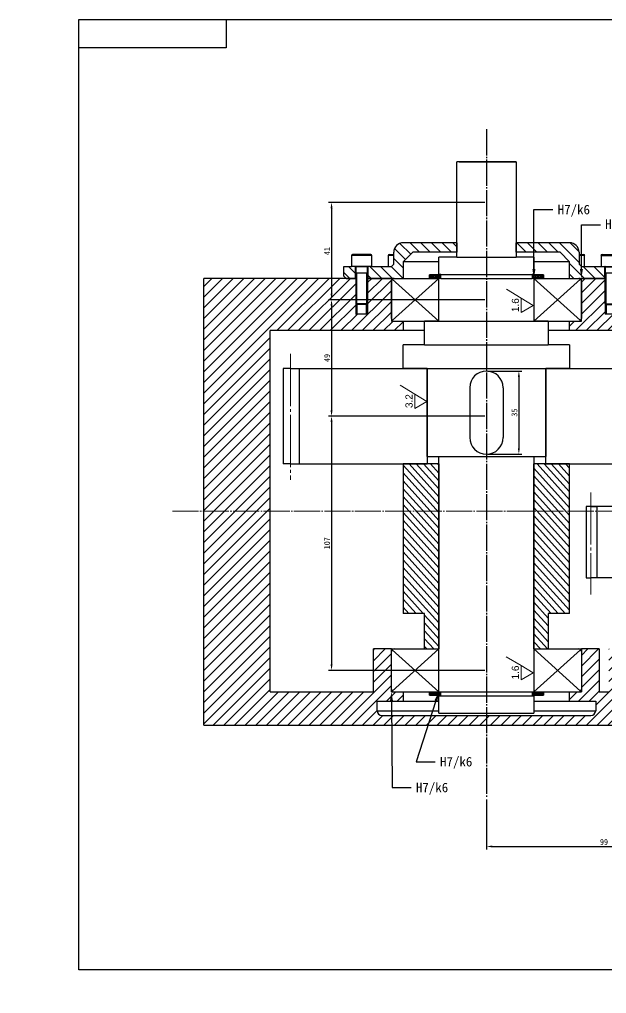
# Model space of a CAD drawing. Header units: millimetres. Extents: x 0 to 584, y 0 to 410.
# Drawn here: x 0 to 247.1, y 0 to 410 of the extents above; entities that cross this region are included whole.
import ezdxf
from ezdxf import colors
from ezdxf.entities.mleader import LeaderData, LeaderLine
from ezdxf.math import Vec2, Vec3

# ---------------------------------------------------------------- set-up
doc = ezdxf.new("R2010")
doc.units = ezdxf.units.MM
doc.linetypes.add('JIS_08_11', pattern=[12.8, 11, -0.6, 0.6, -0.6])
for name, color, linetype in [('Default', 7, 'Continuous'), ('内六角圆柱头螺钉-GBT70.1', 7, 'Continuous'), ('卡簧3_(2)', 7, 'Continuous'), ('图框', 7, 'Continuous'), ('套筒3', 7, 'Continuous'), ('端盖', 7, 'Continuous'), ('轴2', 7, 'Continuous'), ('轴承1', 7, 'Continuous'), ('零件4齿轮T2', 7, 'Continuous'), ('齿轮T4', 7, 'Continuous'), ('齿轮箱', 7, 'Continuous')]:
    doc.layers.add(name, color=color, linetype=linetype)
doc.styles.add('SEACAD_Arial', font='arial.ttf')
doc.dimstyles.new('ISO-25', dxfattribs={"dimtxt": 2.5, "dimasz": 2.5, "dimexe": 1.25, "dimexo": 0.625, "dimtad": 1, "dimtxsty": 'Standard', "dimcen": 2.5, "dimadec": 0, "dimazin": 0, "dimtfac": 1, "dimtmove": 0, "dimatfit": 3, "dimfxl": 1, "dimarcsym": 0})

# ---------------------------------------------------------------- blocks, each defined once
blk = doc.blocks.new('SE4')
at = {"layer": '卡簧3_(2)', "linetype": 'Continuous'}
h = blk.add_hatch(dxfattribs=at)
h.set_pattern_fill('LINE', scale=3.1496, angle=135, style=0)
h.paths.add_polyline_path([(142.67, 320.77), (140.47, 320.77), (140.47, 320.02), (142.47, 320.02), (142.67, 320.02)])
h = blk.add_hatch(dxfattribs=at)
h.set_pattern_fill('LINE', scale=3.1496, angle=135, style=0)
h.paths.add_polyline_path([(162.27, 320.77), (162.27, 320.02), (162.47, 320.02), (164.47, 320.02), (164.47, 320.77)])
h = blk.add_hatch(dxfattribs=at)
h.set_pattern_fill('LINE', scale=3.1496, angle=45, style=0)
h.paths.add_polyline_path([(142.67, 232.27), (142.67, 233.02), (142.47, 233.02), (140.47, 233.02), (140.47, 232.27)])
at = {"layer": '卡簧3_(2)', "linetype": 'Continuous', "lineweight": 30}
h = blk.add_hatch(dxfattribs=at)
h.set_pattern_fill('LINE', scale=3.1496, angle=45, style=0)
h.paths.add_polyline_path([(162.27, 232.27), (164.47, 232.27), (164.47, 233.02), (162.47, 233.02), (162.27, 233.02)])
at = {"lineweight": 20}
for p, q in [((125.18, 314.52), (125.18, 321.09)), ((127.25, 314.52), (127.25, 321.09)), ((177.68, 314.52), (177.68, 321.09))]:
    blk.add_line(p, q, dxfattribs=at)
for p, q in [((124.97, 314.69), (124.97, 312.52)), ((127.47, 314.69), (127.47, 312.52)), ((177.47, 314.69), (177.47, 312.52))]:
    blk.add_line(p, q)
at = {"linetype": 'JIS_08_11', "lineweight": 30}
blk.add_line((177.68, 312.52), (177.47, 312.52), dxfattribs=at)
at = {"linetype": 'JIS_08_11', "lineweight": 20}
for p, q in [((111.22, 304.11), (111.22, 277.64)), ((174.47, 274.98), (174.47, 253.52))]:
    blk.add_line(p, q, dxfattribs=at)
at = {"lineweight": 30}
for p, q in [((111.22, 301.02), (109.72, 301.02)), ((109.72, 301.02), (109.72, 281.02)), ((111.22, 301.02), (113.09, 301.02)), ((113.09, 301.02), (113.09, 281.02)), ((111.22, 281.02), (109.72, 281.02)), ((174.47, 272.02), (173.47, 272.02)), ((173.47, 272.02), (173.47, 257.02)), ((174.47, 272.02), (175.72, 272.02)), ((175.72, 272.02), (175.72, 257.02)), ((173.47, 257.02), (174.47, 257.02))]:
    blk.add_line(p, q, dxfattribs=at)
at = {"layer": '内六角圆柱头螺钉-GBT70.1', "color": 7, "linetype": 'Continuous', "lineweight": 30}
for p, q in [((128.34, 324.81), (124.09, 324.81)), ((124.09, 324.81), (124.09, 322.52)), ((128.13, 325.02), (124.3, 325.02)), ((128.34, 322.52), (128.34, 324.81)), ((132.97, 324.81), (131.78, 324.81)), ((131.78, 324.81), (131.78, 322.52)), ((131.99, 325.02), (132.97, 325.02)), ((171.97, 325.02), (172.94, 325.02)), ((173.15, 324.81), (171.97, 324.81)), ((173.15, 322.52), (173.15, 324.81)), ((176.59, 324.81), (180.84, 324.81)), ((176.59, 324.81), (176.59, 322.52)), ((176.8, 325.02), (180.63, 325.02)), ((128.34, 322.52), (124.09, 322.52)), ((127.47, 322.42), (124.97, 322.42)), ((124.97, 322.42), (124.97, 321.09)), ((127.47, 321.09), (127.47, 322.42)), ((176.59, 322.52), (180.84, 322.52)), ((177.47, 322.42), (179.97, 322.42)), ((177.47, 322.42), (177.47, 321.09)), ((124.97, 321.09), (124.97, 314.69)), ((127.47, 321.09), (124.97, 321.09)), ((127.47, 314.69), (127.47, 321.09)), ((177.47, 321.09), (177.47, 314.69)), ((179.97, 321.09), (177.47, 321.09)), ((127.47, 314.69), (124.97, 314.69)), ((124.97, 314.69), (125.13, 314.52)), ((127.3, 314.52), (125.13, 314.52)), ((127.3, 314.52), (127.47, 314.69)), ((177.47, 314.69), (179.97, 314.69)), ((177.47, 314.69), (177.63, 314.52)), ((177.63, 314.52), (179.8, 314.52))]:
    blk.add_line(p, q, dxfattribs=at)
for centre, radius, start, end in [((124.3, 324.81), 0.213, 90, 180), ((128.13, 324.81), 0.213, 0, 90), ((131.99, 324.81), 0.213, 90, 180), ((172.94, 324.81), 0.212, 0, 90), ((176.8, 324.81), 0.213, 90, 180), ((124.87, 322.42), 0.1, 0, 90), ((127.57, 322.42), 0.1, 90, 180), ((177.37, 322.42), 0.1, 0, 90)]:
    blk.add_arc(centre, radius, start, end, dxfattribs=at)
at = {"layer": '卡簧3_(2)', "color": 7, "linetype": 'Continuous', "lineweight": 30}
for p, q in [((140.47, 320.02), (140.47, 320.77)), ((142.67, 320.77), (140.47, 320.77)), ((142.67, 320.02), (140.47, 320.02)), ((142.67, 320.02), (142.67, 320.77)), ((142.67, 320.77), (142.82, 320.77)), ((142.82, 320.77), (142.82, 320.02)), ((162.07, 320.77), (162.27, 320.77)), ((162.27, 320.77), (162.27, 320.02)), ((164.47, 320.77), (162.27, 320.77)), ((164.47, 320.02), (162.27, 320.02)), ((164.47, 320.77), (164.47, 320.02)), ((140.47, 232.27), (140.47, 233.02)), ((140.47, 233.02), (142.67, 233.02)), ((140.47, 232.27), (142.67, 232.27)), ((142.67, 232.27), (142.67, 233.02)), ((142.87, 232.27), (142.67, 232.27)), ((162.27, 232.27), (162.07, 232.27)), ((162.27, 233.02), (162.27, 232.27)), ((162.27, 233.02), (164.47, 233.02)), ((162.27, 232.27), (164.47, 232.27)), ((164.47, 233.02), (164.47, 232.27))]:
    blk.add_line(p, q, dxfattribs=at)
at = {"layer": '套筒3', "color": 7, "linetype": 'Continuous', "lineweight": 30}
for p, q in [((142.47, 281.02), (134.97, 281.02)), ((134.97, 281.02), (134.97, 249.52)), ((142.47, 281.02), (142.47, 242.02)), ((169.97, 281.02), (162.47, 281.02)), ((162.47, 242.02), (162.47, 281.02)), ((169.97, 249.52), (169.97, 281.02)), ((139.47, 249.52), (134.97, 249.52)), ((139.47, 242.02), (139.47, 249.52)), ((169.97, 249.52), (165.47, 249.52)), ((165.47, 249.52), (165.47, 242.02)), ((139.47, 242.02), (142.47, 242.02)), ((162.47, 242.02), (165.47, 242.02))]:
    blk.add_line(p, q, dxfattribs=at)
at = {"layer": '端盖', "color": 7, "linetype": 'Continuous', "lineweight": 30}
for p, q in [((146.22, 327.52), (134.97, 327.52)), ((146.22, 327.52), (146.22, 325.52)), ((158.72, 325.52), (158.72, 327.52)), ((169.97, 327.52), (158.72, 327.52)), ((132.97, 323.02), (132.97, 325.52)), ((134.97, 323.52), (136.97, 325.52)), ((146.22, 325.52), (136.97, 325.52)), ((167.97, 325.52), (158.72, 325.52)), ((167.97, 325.52), (169.97, 323.52)), ((171.97, 325.52), (171.97, 323.02)), ((122.47, 322.52), (124.09, 322.52)), ((122.47, 320.52), (122.47, 322.52)), ((124.84, 322.52), (124.84, 320.02)), ((127.59, 320.02), (127.59, 322.52)), ((128.34, 322.52), (132.47, 322.52)), ((132.97, 323.02), (132.47, 322.52)), ((142.47, 323.52), (134.97, 323.52)), ((134.97, 323.52), (134.97, 320.02)), ((169.97, 323.52), (162.47, 323.52)), ((169.97, 320.02), (169.97, 323.52)), ((172.47, 322.52), (171.97, 323.02)), ((172.47, 322.52), (176.59, 322.52)), ((177.34, 322.52), (177.34, 320.02)), ((122.97, 320.02), (122.47, 320.52)), ((122.97, 320.02), (124.84, 320.02)), ((127.59, 320.02), (134.97, 320.02)), ((169.97, 320.02), (177.34, 320.02))]:
    blk.add_line(p, q, dxfattribs=at)
for centre, start, end in [((134.97, 325.52), 90, 180), ((169.97, 325.52), 0, 90)]:
    blk.add_arc(centre, 2, start, end, dxfattribs=at)
at = {"layer": '轴2', "color": 7, "linetype": 'Continuous', "lineweight": 30}
for p, q in [((158.72, 344.52), (146.22, 344.52)), ((146.22, 324.52), (146.22, 344.52)), ((158.72, 344.52), (158.72, 324.52)), ((142.47, 320.87), (142.47, 324.52)), ((146.22, 324.52), (142.47, 324.52)), ((162.47, 324.52), (158.72, 324.52)), ((162.47, 324.52), (162.47, 320.87)), ((142.87, 320.87), (142.47, 320.87)), ((142.47, 311.02), (142.47, 320.02)), ((142.87, 320.02), (142.47, 320.02)), ((142.87, 320.02), (142.87, 320.87)), ((162.07, 320.87), (162.07, 320.02)), ((162.47, 320.87), (162.07, 320.87)), ((162.47, 320.02), (162.07, 320.02)), ((162.47, 320.02), (162.47, 311.02)), ((139.47, 306.02), (139.47, 311.02)), ((142.47, 311.02), (139.47, 311.02)), ((165.47, 311.02), (162.47, 311.02)), ((165.47, 311.02), (165.47, 306.02)), ((134.97, 301.02), (134.97, 306.02)), ((139.47, 306.02), (134.97, 306.02)), ((169.97, 306.02), (165.47, 306.02)), ((169.97, 306.02), (169.97, 301.02)), ((139.97, 301.02), (134.97, 301.02)), ((139.97, 282.52), (139.97, 301.02)), ((164.97, 301.02), (164.97, 282.52)), ((169.97, 301.02), (164.97, 301.02)), ((139.97, 282.52), (142.47, 282.52)), ((142.47, 233.02), (142.47, 282.52)), ((162.47, 282.52), (162.47, 233.02)), ((162.47, 282.52), (164.97, 282.52)), ((142.47, 233.02), (142.87, 233.02)), ((142.47, 228.52), (142.47, 232.17)), ((142.47, 232.17), (142.87, 232.17)), ((142.87, 232.17), (142.87, 233.02)), ((162.07, 233.02), (162.07, 232.17)), ((162.07, 233.02), (162.47, 233.02)), ((162.07, 232.17), (162.47, 232.17)), ((162.47, 232.17), (162.47, 228.52)), ((142.47, 228.52), (162.47, 228.52))]:
    blk.add_line(p, q, dxfattribs=at)
at = {"layer": '轴承1', "color": 7, "linetype": 'Continuous', "lineweight": 30}
for p, q in [((133.02, 320.02), (142.47, 320.02)), ((142.47, 311.02), (142.47, 320.02)), ((162.47, 320.02), (171.92, 320.02)), ((162.47, 320.02), (162.47, 311.02)), ((132.47, 311.57), (132.47, 319.47)), ((172.47, 319.47), (172.47, 311.57)), ((133.02, 311.02), (142.47, 311.02)), ((162.47, 311.02), (171.92, 311.02)), ((133.02, 242.02), (142.47, 242.02)), ((142.47, 233.02), (142.47, 242.02)), ((162.47, 242.02), (171.92, 242.02)), ((162.47, 242.02), (162.47, 233.02)), ((132.47, 233.57), (132.47, 241.47)), ((172.47, 241.47), (172.47, 233.57)), ((133.02, 233.02), (142.47, 233.02)), ((162.47, 233.02), (171.92, 233.02))]:
    blk.add_line(p, q, dxfattribs=at)
for centre, start, end in [((133.02, 319.47), 90, 180), ((171.92, 319.47), 0, 90), ((133.02, 311.57), 180, 270), ((171.92, 311.57), 270, 0), ((133.02, 241.47), 90, 180), ((171.92, 241.47), 0, 90), ((133.02, 233.57), 180, 270), ((171.92, 233.57), 270, 0)]:
    blk.add_arc(centre, 0.55, start, end, dxfattribs=at)
at = {"layer": '零件4齿轮T2', "color": 7, "linetype": 'Continuous', "lineweight": 30}
for p, q in [((190.72, 272.02), (174.47, 272.02)), ((190.72, 257.02), (174.47, 257.02))]:
    blk.add_line(p, q, dxfattribs=at)
at = {"layer": '齿轮T4', "color": 7, "linetype": 'Continuous', "lineweight": 30}
for p, q in [((111.22, 301.02), (139.97, 301.02)), ((139.97, 301.02), (139.97, 281.02)), ((164.97, 281.02), (164.97, 301.02)), ((164.97, 301.02), (193.72, 301.02)), ((111.22, 281.02), (139.97, 281.02)), ((164.97, 281.02), (193.72, 281.02))]:
    blk.add_line(p, q, dxfattribs=at)
at = {"layer": '齿轮箱', "color": 7, "linetype": 'Continuous', "lineweight": 30}
for p, q in [((124.97, 320.02), (92.97, 320.02)), ((92.97, 226.02), (92.97, 320.02)), ((124.97, 320.02), (124.97, 314.69)), ((132.47, 320.02), (127.47, 320.02)), ((127.47, 320.02), (127.47, 314.69)), ((132.47, 320.02), (132.47, 311.02)), ((172.47, 311.02), (172.47, 320.02)), ((177.47, 320.02), (172.47, 320.02)), ((177.47, 314.69), (177.47, 320.02)), ((125.18, 314.52), (125.18, 312.52)), ((127.25, 312.52), (127.25, 314.52)), ((177.68, 314.52), (177.68, 312.52)), ((124.97, 312.52), (125.18, 312.52)), ((127.25, 312.52), (125.18, 312.52)), ((127.25, 312.52), (127.47, 312.52)), ((179.75, 312.52), (177.68, 312.52)), ((132.47, 311.02), (134.97, 311.02)), ((134.97, 311.02), (134.97, 309.02)), ((169.97, 309.02), (169.97, 311.02)), ((169.97, 311.02), (172.47, 311.02)), ((106.97, 233.02), (106.97, 309.02)), ((134.97, 309.02), (106.97, 309.02)), ((139.47, 309.02), (134.97, 309.02)), ((169.97, 309.02), (165.47, 309.02)), ((192.47, 309.02), (169.97, 309.02)), ((132.47, 242.02), (128.72, 242.02)), ((128.72, 233.02), (128.72, 242.02)), ((132.47, 242.02), (133.02, 242.02)), ((132.47, 233.02), (132.47, 242.02)), ((171.92, 242.02), (172.47, 242.02)), ((176.22, 242.02), (172.47, 242.02)), ((172.47, 242.02), (172.47, 233.02)), ((176.22, 242.02), (176.22, 233.02)), ((106.97, 233.02), (128.72, 233.02)), ((132.47, 233.02), (134.97, 233.02)), ((134.97, 233.02), (134.97, 231.02)), ((169.97, 233.02), (172.47, 233.02)), ((169.97, 231.02), (169.97, 233.02)), ((176.22, 233.02), (178.22, 233.02)), ((129.47, 229.02), (129.47, 231.02)), ((129.47, 231.02), (134.97, 231.02)), ((134.97, 231.02), (142.47, 231.02)), ((162.47, 231.02), (169.97, 231.02)), ((169.97, 231.02), (175.47, 231.02)), ((175.47, 231.02), (175.47, 229.02)), ((129.47, 229.02), (142.47, 229.02)), ((130.47, 228.02), (174.47, 228.02)), ((162.47, 229.02), (175.47, 229.02)), ((92.97, 226.02), (242.72, 226.02))]:
    blk.add_line(p, q, dxfattribs=at)
for centre, start, end in [((130.47, 229.02), 180, 270), ((174.47, 229.02), 270, 0)]:
    blk.add_arc(centre, 1, start, end, dxfattribs=at)
blk = doc.blocks.new('_DOT')
at = {"color": 0}
blk.add_line((0, 0), (-1, 0), dxfattribs=at)
at = {"color": 0, "const_width": 0.333}
blk.add_lwpolyline([(-0.1665, 0, 1), (0.1665, 0, 1)], format="xyb", close=True, dxfattribs=at)
blk = doc.blocks.new('*D15')
at = {"color": 0, "lineweight": -2, "transparency": 16777216}
for p, q in [((295.57, 84.16), (295.57, 60.64)), ((196.57, 81.62), (196.57, 60.64)), ((199.07, 61.89), (293.07, 61.89))]:
    blk.add_line(p, q, dxfattribs=at)
at = {"color": 0, "lineweight": 20, "transparency": 16777216}
for points in [[(199.07, 62.31), (199.07, 61.48), (196.57, 61.89)], [(293.07, 62.31), (293.07, 61.48), (295.57, 61.89)]]:
    blk.add_solid(points, dxfattribs=at)
at = {"layer": 'Defpoints', "color": 0, "lineweight": 20, "transparency": 16777216}
for p in [(196.57, 82.25), (295.57, 84.79), (295.57, 61.89)]:
    blk.add_point(p, dxfattribs=at)
at = {"color": 0, "lineweight": 20, "transparency": 16777216, "insert": (246.07, 63.77), "char_height": 2.5, "attachment_point": 5}
blk.add_mtext('99', dxfattribs=at)
blk = doc.blocks.new('*D20')
at = {"color": 0, "lineweight": -2, "transparency": 16777216}
for p, q in [((195.94, 243.02), (130.13, 243.02)), ((131.38, 240.52), (131.38, 138.52)), ((195.94, 136.02), (130.13, 136.02))]:
    blk.add_line(p, q, dxfattribs=at)
at = {"color": 0, "lineweight": 20, "transparency": 16777216}
for points in [[(130.96, 240.52), (131.8, 240.52), (131.38, 243.02)], [(130.96, 138.52), (131.8, 138.52), (131.38, 136.02)]]:
    blk.add_solid(points, dxfattribs=at)
at = {"layer": 'Defpoints', "color": 0, "lineweight": 20, "transparency": 16777216}
for p in [(196.57, 243.02), (131.38, 136.02), (196.57, 136.02)]:
    blk.add_point(p, dxfattribs=at)
at = {"color": 0, "lineweight": 20, "transparency": 16777216, "insert": (129.5, 189.52), "char_height": 2.5, "attachment_point": 5, "rotation": 90}
blk.add_mtext('107', dxfattribs=at)
blk = doc.blocks.new('*D21')
at = {"color": 0, "lineweight": -2, "transparency": 16777216}
for p, q in [((195.94, 292.02), (130.13, 292.02)), ((131.38, 289.52), (131.38, 245.52)), ((195.94, 243.02), (130.13, 243.02))]:
    blk.add_line(p, q, dxfattribs=at)
at = {"color": 0, "lineweight": 20, "transparency": 16777216}
for points in [[(130.96, 289.52), (131.8, 289.52), (131.38, 292.02)], [(130.96, 245.52), (131.8, 245.52), (131.38, 243.02)]]:
    blk.add_solid(points, dxfattribs=at)
at = {"layer": 'Defpoints', "color": 0, "lineweight": 20, "transparency": 16777216}
for p in [(196.57, 292.02), (131.38, 243.02), (196.57, 243.02)]:
    blk.add_point(p, dxfattribs=at)
at = {"color": 0, "lineweight": 20, "transparency": 16777216, "insert": (129.5, 267.52), "char_height": 2.5, "attachment_point": 5, "rotation": 90}
blk.add_mtext('49', dxfattribs=at)
blk = doc.blocks.new('*D22')
at = {"color": 0, "lineweight": -2, "transparency": 16777216}
for p, q in [((195.94, 333.02), (130.13, 333.02)), ((131.38, 330.52), (131.38, 294.52)), ((195.94, 292.02), (130.13, 292.02))]:
    blk.add_line(p, q, dxfattribs=at)
at = {"color": 0, "lineweight": 20, "transparency": 16777216}
for points in [[(130.96, 330.52), (131.8, 330.52), (131.38, 333.02)], [(130.96, 294.52), (131.8, 294.52), (131.38, 292.02)]]:
    blk.add_solid(points, dxfattribs=at)
at = {"layer": 'Defpoints', "color": 0, "lineweight": 20, "transparency": 16777216}
for p in [(196.57, 333.02), (131.38, 292.02), (196.57, 292.02)]:
    blk.add_point(p, dxfattribs=at)
at = {"color": 0, "lineweight": 20, "transparency": 16777216, "insert": (129.5, 312.52), "char_height": 2.5, "attachment_point": 5, "rotation": 90}
blk.add_mtext('41', dxfattribs=at)
blk = doc.blocks.new('*D35')
at = {"color": 0, "lineweight": -2, "transparency": 16777216}
for p, q in [((197.19, 262.02), (211.49, 262.02)), ((210.24, 259.52), (210.24, 229.52)), ((197.19, 227.02), (211.49, 227.02))]:
    blk.add_line(p, q, dxfattribs=at)
at = {"color": 0, "lineweight": 20, "transparency": 16777216}
for points in [[(209.83, 259.52), (210.66, 259.52), (210.24, 262.02)], [(209.83, 229.52), (210.66, 229.52), (210.24, 227.02)]]:
    blk.add_solid(points, dxfattribs=at)
at = {"layer": 'Defpoints', "color": 0, "lineweight": 20, "transparency": 16777216}
for p in [(196.57, 262.02), (196.57, 227.02), (210.24, 227.02)]:
    blk.add_point(p, dxfattribs=at)
at = {"color": 0, "lineweight": 20, "transparency": 16777216, "insert": (208.37, 244.52), "char_height": 2.5, "attachment_point": 5, "rotation": 90}
blk.add_mtext('35', dxfattribs=at)

msp = doc.modelspace()

# ---------------------------------------------------------------- hatches: boundary and pattern name
at = {"lineweight": 20}
h = msp.add_hatch(dxfattribs=at)
h.set_pattern_fill('ANSI31', color=256, angle=90)
h.paths.add_polyline_path([(231.568, 316.018), (209.068, 316.018), (209.068, 312.018), (227.568, 312.018), (231.568, 308.018), (231.568, 301.018), (246.318, 301.018), (246.318, 306.018), (244.818, 306.018), (236.568, 306.018), (235.568, 307.018), (235.568, 312.018, 0.4142136)])
h.paths.add_polyline_path([(184.068, 316.018), (161.568, 316.018, 0.4142136), (157.568, 312.018), (157.568, 307.018), (156.568, 306.018), (148.318, 306.018), (146.818, 306.018), (146.818, 301.018), (156.568, 301.018), (161.568, 301.018), (161.568, 308.018), (165.568, 312.018), (184.068, 312.018)])
h = msp.add_hatch(dxfattribs=at)
h.set_pattern_fill('ANSI31', color=256, angle=90)
h.paths.add_polyline_path([(141.318, 306.018), (139.818, 306.018), (136.568, 306.018), (136.568, 302.018), (137.568, 301.018), (141.318, 301.018)])
h = msp.add_hatch(dxfattribs=at)
h.set_pattern_fill('ANSI31', color=256)
h.paths.add_polyline_path([(256.568, 300.018), (255.568, 301.018), (251.568, 301.018), (251.568, 290.351), (251.568, 286.018), (251.135, 286.018), (247.001, 286.018), (246.568, 286.018), (246.568, 290.351), (246.568, 301.018), (236.568, 301.018), (236.568, 283.018), (231.568, 283.018), (231.568, 279.018), (276.568, 279.018), (276.568, 282.518), (272.568, 282.518), (272.068, 282.518), (272.068, 283.018), (272.068, 296.018), (272.068, 296.518), (266.068, 296.518), (266.068, 289.718), (266.068, 286.518), (265.797, 286.518), (263.068, 286.518), (263.068, 289.718), (263.068, 296.518), (261.568, 296.518), (260.568, 295.518), (260.568, 283.018), (256.568, 283.018)])
h.paths.add_polyline_path([(254.568, 123.018), (260.568, 123.018), (260.568, 127.018), (256.668, 127.018), (255.568, 127.018), (255.568, 145.018), (248.068, 145.018), (248.068, 127.018), (244.068, 127.018), (244.068, 145.018), (236.568, 145.018), (236.568, 127.018), (231.568, 127.018), (231.568, 123.018), (242.568, 123.018), (242.568, 119.018, -0.4142136), (240.568, 117.018), (196.568, 117.018), (196.568, 113.018), (295.568, 113.018), (295.568, 117.018), (256.568, 117.018, -0.4142136), (254.568, 119.018)])
h.paths.add_polyline_path([(105.568, 279.018), (161.568, 279.018), (161.568, 283.018), (156.568, 283.018), (156.568, 301.018), (146.568, 301.018), (146.568, 290.351), (146.568, 286.018), (146.135, 286.018), (142.001, 286.018), (141.568, 286.018), (141.568, 290.351), (141.568, 301.018), (77.568, 301.018), (77.568, 113.018), (196.568, 113.018), (196.568, 117.018), (152.568, 117.018, -0.4142136), (150.568, 119.018), (150.568, 123.018), (161.568, 123.018), (161.568, 127.018), (156.568, 127.018), (156.568, 145.018), (149.068, 145.018), (149.068, 127.018), (105.568, 127.018)])
h.paths.add_polyline_path([(353.068, 283.018), (347.068, 283.018), (347.068, 293.018), (343.068, 293.018), (343.068, 286.218), (343.068, 283.018), (342.797, 283.018), (340.338, 283.018), (340.068, 283.018), (340.068, 286.218), (340.068, 293.018), (339.068, 293.018), (338.068, 292.018), (338.068, 283.018), (330.568, 283.018), (330.568, 295.518), (329.568, 296.518), (328.022, 296.518), (328.022, 289.718), (328.022, 286.518), (325.022, 286.518), (325.022, 289.718), (325.022, 296.518), (319.068, 296.518), (319.068, 283.018), (319.068, 282.518), (314.568, 282.518), (314.568, 279.018), (353.068, 279.018)])
h.paths.add_polyline_path([(347.068, 137.018), (343.068, 137.018), (343.068, 145.018), (335.568, 145.018), (335.568, 127.018), (330.568, 127.018), (330.568, 123.018), (336.568, 123.018), (336.568, 119.018, -0.4142136), (334.568, 117.018), (295.568, 117.018), (295.568, 113.018), (363.068, 113.018), (363.068, 117.018), (349.068, 117.018, -0.4142136), (347.068, 119.018), (347.068, 123.018), (353.068, 123.018), (353.068, 127.018), (347.068, 127.018)])
h.paths.add_polyline_path([(415.568, 281.018, 0.4142136), (413.568, 283.018), (388.068, 283.018), (388.068, 292.018), (387.068, 293.018), (386.039, 293.018), (386.039, 286.218), (386.039, 283.018), (385.797, 283.018), (383.338, 283.018), (383.039, 283.018), (383.039, 286.218), (383.039, 293.018), (379.068, 293.018), (379.068, 283.018), (373.068, 283.018), (373.068, 279.018), (411.568, 279.018), (411.568, 127.018), (388.068, 127.018), (388.068, 137.018), (379.068, 137.018), (379.068, 127.018), (373.068, 127.018), (373.068, 123.018), (379.068, 123.018), (379.068, 119.018, -0.4142136), (377.068, 117.018), (363.068, 117.018), (363.068, 113.018), (377.068, 113.018, 0.4142136), (383.068, 119.018), (383.068, 123.018), (413.568, 123.018, 0.4142136), (415.568, 125.018)])
at = {"linetype": 'JIS_08_11', "lineweight": 20}
h = msp.add_hatch(dxfattribs=at)
h.set_pattern_fill('ANSI31', color=256, scale=0.15, angle=87)
h.paths.add_polyline_path([(176.968, 302.518), (172.568, 302.518), (172.568, 301.018), (176.568, 301.018), (176.968, 301.018)])
h.paths.add_polyline_path([(220.568, 302.518), (216.168, 302.518), (216.168, 301.018), (216.568, 301.018), (220.568, 301.018)])
h.paths.add_polyline_path([(357.568, 294.018), (357.068, 294.018), (356.268, 294.018), (356.268, 293.018), (357.068, 293.018), (357.568, 293.018)])
h.paths.add_polyline_path([(369.868, 294.018), (368.568, 294.018), (368.568, 293.018), (369.068, 293.018), (369.868, 293.018)])
h.paths.add_polyline_path([(369.868, 127.018), (369.068, 127.018), (368.568, 127.018), (368.568, 126.018), (369.068, 126.018), (369.868, 126.018)])
h.paths.add_polyline_path([(357.568, 127.018), (357.068, 127.018), (356.268, 127.018), (356.268, 126.018), (357.568, 126.018)])
h.paths.add_polyline_path([(220.568, 127.018), (216.568, 127.018), (216.168, 127.018), (216.168, 125.518), (220.568, 125.518)])
h.paths.add_polyline_path([(176.968, 127.018), (176.568, 127.018), (172.568, 127.018), (172.568, 125.518), (176.968, 125.518)])
h.paths.add_polyline_path([(319.568, 127.018), (315.568, 127.018), (315.168, 127.018), (315.168, 125.518), (319.568, 125.518)])
h.paths.add_polyline_path([(275.968, 127.018), (275.568, 127.018), (271.568, 127.018), (271.568, 125.518), (275.968, 125.518)])
h.paths.add_polyline_path([(308.068, 297.718), (303.418, 297.718), (303.418, 296.518), (304.068, 296.518), (308.068, 296.518)])
h.paths.add_polyline_path([(287.718, 297.718), (287.068, 297.718), (283.068, 297.718), (283.068, 296.518), (287.068, 296.518), (287.718, 296.518)])
at = {"lineweight": 20}
h = msp.add_hatch(dxfattribs=at)
h.set_pattern_fill('ANSI31', color=256)
h.paths.add_polyline_path([(146.568, 290.351), (146.235, 290.018), (146.135, 290.018), (146.135, 286.018), (146.568, 286.018)])
h.paths.add_polyline_path([(142.001, 290.018), (141.901, 290.018), (141.568, 290.351), (141.568, 286.018), (142.001, 286.018)])
h.paths.add_polyline_path([(247.001, 290.018), (246.901, 290.018), (246.568, 290.351), (246.568, 286.018), (247.001, 286.018)])
h.paths.add_polyline_path([(251.568, 290.351), (251.235, 290.018), (251.135, 290.018), (251.135, 286.018), (251.568, 286.018)])
at = {"linetype": 'JIS_08_11', "lineweight": 20}
h = msp.add_hatch(dxfattribs=at)
h.set_pattern_fill('ANSI31', color=256, scale=0.7, angle=87)
h.paths.add_polyline_path([(176.568, 203.018), (161.568, 203.018), (161.568, 160.018), (170.568, 160.018), (170.568, 145.018), (176.568, 145.018)])
h.paths.add_polyline_path([(176.568, 223.018), (161.568, 223.018), (161.568, 203.018), (176.568, 203.018)])
h.paths.add_polyline_path([(231.568, 223.018), (221.568, 223.018), (216.568, 223.018), (216.568, 203.018), (231.568, 203.018)])
h.paths.add_polyline_path([(231.568, 203.018), (216.568, 203.018), (216.568, 145.018), (222.568, 145.018), (222.568, 160.018), (231.568, 160.018)])
h.paths.add_polyline_path([(373.068, 175.018), (371.068, 175.018), (369.068, 175.018), (369.068, 137.018), (370.068, 137.018), (370.068, 152.018), (373.068, 152.018)])
h.paths.add_polyline_path([(357.068, 175.018), (353.068, 175.018), (353.068, 152.018), (356.068, 152.018), (356.068, 137.018), (357.068, 137.018)])
h.paths.add_polyline_path([(307.568, 282.518), (304.068, 282.518), (304.068, 263.018), (307.568, 263.018)])
h.paths.add_polyline_path([(287.068, 282.518), (283.568, 282.518), (283.568, 263.018), (285.568, 263.018), (287.068, 263.018)])
h.paths.add_polyline_path([(325.568, 175.018), (318.068, 175.018), (315.568, 175.018), (315.568, 145.018), (321.568, 145.018), (321.568, 160.018), (325.568, 160.018)])
h.paths.add_polyline_path([(275.568, 175.018), (265.568, 175.018), (265.568, 160.018), (269.568, 160.018), (269.568, 145.018), (275.568, 145.018)])

# ---------------------------------------------------------------- linework, layer by layer
at = {"linetype": 'JIS_08_11'}
for p, q in [((196.568, 363.793), (196.568, 82.249)), ((185.068, 350.018), (196.568, 350.018))]:
    msp.add_line(p, q, dxfattribs=at)
for p, q in [((185.068, 350.018), (209.068, 350.018)), ((176.568, 118.018), (216.568, 118.018))]:
    msp.add_line(p, q)
at = {"lineweight": 30}
for p, q in [((184.068, 310.018), (209.068, 310.018)), ((156.907, 283.323), (176.568, 301.018)), ((156.907, 300.712), (176.568, 283.018)), ((177.368, 302.718), (215.768, 302.718)), ((177.368, 301.018), (215.768, 301.018)), ((216.568, 301.018), (236.228, 283.323)), ((216.568, 283.018), (236.228, 300.712)), ((176.568, 283.018), (216.568, 283.018)), ((170.568, 273.018), (222.568, 273.018)), ((171.568, 263.018), (221.568, 263.018)), ((189.568, 255.018), (189.568, 234.018)), ((203.568, 255.018), (203.568, 234.018)), ((176.568, 226.018), (216.568, 226.018)), ((156.907, 127.323), (176.568, 145.018)), ((156.907, 144.712), (176.568, 127.018)), ((236.228, 127.323), (216.568, 145.018)), ((216.568, 127.018), (236.228, 144.712)), ((177.368, 127.018), (215.768, 127.018)), ((177.368, 125.318), (215.768, 125.318))]:
    msp.add_line(p, q, dxfattribs=at)
at = {"lineweight": 20}
for p, q in [((211.234, 292.651), (204.962, 296.414)), ((211.234, 286.651), (211.234, 292.651)), ((216.234, 289.651), (211.234, 292.651)), ((216.234, 289.651), (211.234, 286.651)), ((196.568, 263.018), (196.568, 262.018)), ((166.471, 252.25), (160.199, 256.013)), ((166.471, 246.25), (166.471, 252.25)), ((171.471, 249.25), (166.471, 252.25)), ((171.471, 249.25), (166.471, 246.25)), ((105.568, 127.018), (105.568, 203.018)), ((211.224, 138.018), (204.952, 141.781)), ((211.224, 132.018), (211.224, 138.018)), ((216.224, 135.018), (211.224, 138.018)), ((216.224, 135.018), (211.224, 132.018))]:
    msp.add_line(p, q, dxfattribs=at)
at = {"linetype": 'JIS_08_11', "lineweight": 20}
msp.add_line((64.364, 203.018), (431.149, 203.018), dxfattribs=at)
at = {"lineweight": 30}
for centre, start, end in [((196.568, 255.018), 0, 180), ((196.568, 234.018), 180, 0)]:
    msp.add_arc(centre, 7, start, end, dxfattribs=at)
at = {"layer": '图框', "color": 7, "linetype": 'Continuous'}
for p, q in [((25, 410), (584, 410)), ((87, 410), (87, 398)), ((25, 10), (25, 410)), ((87, 398), (25, 398)), ((584, 10), (25, 10))]:
    msp.add_line(p, q, dxfattribs=at)

# ---------------------------------------------------------------- block references
at = {"layer": 'Default', "lineweight": 30, "xscale": 2, "yscale": 2, "zscale": 2}
msp.add_blockref('SE4', (-108.365, -339.022), dxfattribs=at)

# ---------------------------------------------------------------- texts
at = {"lineweight": 20, "ltscale": 2, "char_height": 3, "attachment_point": 1, "rotation": 90, "style": 'SEACAD_Arial'}
for s, insert in [('1.6', (207.253, 286.859)), ('3.2', (162.49, 246.458)), ('1.6', (207.243, 132.226))]:
    msp.add_mtext_dynamic_manual_height_columns(s, width=6.0882, gutter_width=20, heights=[3.987], dxfattribs=dict(at, insert=insert))

# ---------------------------------------------------------------- dimensions: what is measured, and where the dimension line sits
at = {"lineweight": 20}
for base, p1, p2, picture, middle in [((131.379, 292.018), (196.568, 333.018), (196.568, 292.018), '*D22', (129.504, 312.518)), ((131.379, 243.018), (196.568, 292.018), (196.568, 243.018), '*D21', (129.504, 267.518)), ((210.243, 227.018), (196.568, 262.018), (196.568, 227.018), '*D35', (208.368, 244.518)), ((131.379, 136.018), (196.568, 243.018), (196.568, 136.018), '*D20', (129.504, 189.518))]:
    dim = msp.add_linear_dim(base=base, p1=p1, p2=p2, angle=90, dimstyle='ISO-25', dxfattribs=at)
    dim.commit()
    dim.dimension.update_dxf_attribs({"geometry": picture, "text_midpoint": middle})
dim = msp.add_linear_dim(base=(295.568, 61.893), p1=(196.568, 82.249), p2=(295.568, 84.788), dimstyle='ISO-25', dxfattribs=at)
dim.commit()
dim.dimension.update_dxf_attribs({"geometry": '*D15', "text_midpoint": (246.068, 63.768)})

# ---------------------------------------------------------------- leaders
ml = msp.add_multileader_mtext('Standard', dxfattribs=at)
ml.set_content('H7/k6', color=256)
ml.set_leader_properties()
ml.build(insert=Vec2(0, 0))
ml.multileader.update_dxf_attribs({"text_right_attachment_type": 6})
ctx = ml.context
ctx.base_point, ctx.plane_origin = Vec3(224.568, 329.986), Vec3(216.568, 301.018)
ctx.right_attachment = 6
notes = []
notes.append((ctx, [(0, (1, 1, 0), (216.568, 329.986), (1, 0), 8, [(0, [(216.568, 301.018)], 0, [])])]))
ctx.mtext.insert, ctx.mtext.flow_direction = Vec3(226.568, 331.986), 5
ml = msp.add_multileader_mtext('Standard', dxfattribs=at)
ml.set_content('{\\fSimSun|b0|i0|c134|p34;H7/k6}', color=256)
ml.set_leader_properties()
ml.build(insert=Vec2(0, 0))
ml.multileader.update_dxf_attribs({"text_right_attachment_type": 6})
ctx = ml.context
ctx.base_point, ctx.plane_origin = Vec3(244.568, 323.608), Vec3(236.568, 301.018)
ctx.right_attachment = 6
notes.append((ctx, [(0, (1, 1, 0), (236.568, 323.608), (1, 0), 8, [(0, [(236.568, 301.018)], 0, [])])]))
ctx.mtext.insert, ctx.mtext.flow_direction = Vec3(246.568, 325.82), 5
ml = msp.add_multileader_mtext('Standard', dxfattribs=at)
ml.set_content('H7/k6', color=256)
ml.set_leader_properties()
ml.build(insert=Vec2(0, 0))
ml.multileader.update_dxf_attribs({"text_right_attachment_type": 6})
ctx = ml.context
ctx.base_point, ctx.plane_origin = Vec3(164.884, 86.731), Vec3(165.409, 57.763)
ctx.right_attachment = 6
notes.append((ctx, [(0, (1, 1, 0), (156.884, 86.731), (1, 0), 8, [(0, [(156.568, 127.018)], 0, [])])]))
ctx.mtext.insert, ctx.mtext.flow_direction = Vec3(166.884, 88.731), 5
ml = msp.add_multileader_mtext('Standard', dxfattribs=at)
ml.set_content('H7/k6', color=256)
ml.set_leader_properties()
ml.build(insert=Vec2(0, 0))
ml.multileader.update_dxf_attribs({"text_right_attachment_type": 6})
ctx = ml.context
ctx.base_point, ctx.plane_origin = Vec3(175.043, 97.59), Vec3(180.902, 68.621)
ctx.right_attachment = 6
notes.append((ctx, [(0, (1, 1, 0), (167.043, 97.59), (1, 0), 8, [(0, [(176.568, 127.018)], 0, [])])]))
ctx.mtext.insert, ctx.mtext.flow_direction = Vec3(177.043, 99.59), 5
at = {"layer": '图框', "color": 7, "linetype": 'Continuous'}
ml = msp.add_multileader_mtext('Standard', dxfattribs=at)
ml.set_content('{\\pxsm0.9;\\f宋体|b0||i0||c0|p34;\\W0.6507936508;陈煜暄\\P}', color=7)
ml.set_leader_properties()
ml.set_arrow_properties(name='DOT')
ml.build(insert=Vec2(0, 0))
ml.multileader.update_dxf_attribs({"leader_type": 0, "dogleg_length": 0, "arrow_head_size": 3.5})
ctx = ml.context
ctx.base_point, ctx.char_height, ctx.arrow_head_size, ctx.landing_gap_size = Vec3(422.269, 55.161), 3.5, 3.5, 1.225
ctx.text_align_type = 1
notes.append((ctx, [(0, (0, 0, 0), (0, 0), (1, 0), 1, [])]))
ctx.mtext.insert, ctx.mtext.alignment = Vec3(428.939, 57.175), 2
ml = msp.add_multileader_mtext('Standard', dxfattribs=at)
ml.set_content('\\pxsm0.9;{\\fSimSun|b0|i0|c134|p34;A}', color=7)
ml.set_leader_properties()
ml.set_arrow_properties(name='DOT')
ml.build(insert=Vec2(0, 0))
ml.multileader.update_dxf_attribs({"leader_type": 0, "dogleg_length": 0, "arrow_head_size": 3.5})
ctx = ml.context
ctx.base_point, ctx.char_height, ctx.arrow_head_size, ctx.landing_gap_size, ctx.plane_origin = Vec3(575.147, 37.682), 3.5, 3.5, 1.225, Vec3(11.019, 1.395)
ctx.text_align_type = 1
notes.append((ctx, [(0, (0, 0, 0), (0, 0), (1, 0), 1, [])]))
ctx.mtext.insert, ctx.mtext.alignment = Vec3(577.555, 39.432), 2
ml = msp.add_multileader_mtext('Standard', dxfattribs=at)
ml.set_content('\\pxsm0.9;{\\fSimSun|b0|i0|c0|p34;1:\\fSimSun|b0|i0|c134|p34;1}', color=7)
ml.set_leader_properties()
ml.set_arrow_properties(name='DOT')
ml.build(insert=Vec2(0, 0))
ml.multileader.update_dxf_attribs({"leader_type": 0, "dogleg_length": 0, "arrow_head_size": 3.5})
ctx = ml.context
ctx.base_point, ctx.char_height, ctx.arrow_head_size, ctx.landing_gap_size = Vec3(557.525, 37.614), 3.5, 3.5, 1.225
ctx.text_align_type = 1
notes.append((ctx, [(0, (0, 0, 0), (0, 0), (1, 0), 1, [])]))
ctx.mtext.insert, ctx.mtext.alignment = Vec3(561.966, 39.364), 2
ml = msp.add_multileader_mtext('Standard', dxfattribs=at)
ml.set_content('{\\pxsm0.9;\\f宋体|b0||i0||c0|p34;\\W1.;1\\P}', color=7)
ml.set_leader_properties()
ml.set_arrow_properties(name='DOT')
ml.build(insert=Vec2(0, 0))
ml.multileader.update_dxf_attribs({"leader_type": 0, "dogleg_length": 0, "arrow_head_size": 3.5})
ctx = ml.context
ctx.base_point, ctx.char_height, ctx.arrow_head_size, ctx.landing_gap_size = Vec3(536.073, 28.399), 3.5, 3.5, 1.225
ctx.text_align_type = 2
notes.append((ctx, [(0, (0, 0, 0), (0, 0), (1, 0), 1, [])]))
ctx.mtext.insert, ctx.mtext.alignment = Vec3(539.497, 30.149), 3
ml = msp.add_multileader_mtext('Standard', dxfattribs=at)
ml.set_content('{\\pxsm0.9;\\f宋体|b0||i0||c0|p34;\\W1.;1\\P}', color=7)
ml.set_leader_properties()
ml.set_arrow_properties(name='DOT')
ml.build(insert=Vec2(0, 0))
ml.multileader.update_dxf_attribs({"leader_type": 0, "dogleg_length": 0, "arrow_head_size": 3.5})
ctx = ml.context
ctx.base_point, ctx.char_height, ctx.arrow_head_size, ctx.landing_gap_size = Vec3(565.925, 28.326), 3.5, 3.5, 1.225
ctx.text_align_type = 1
notes.append((ctx, [(0, (0, 0, 0), (0, 0), (1, 0), 1, [])]))
ctx.mtext.insert, ctx.mtext.alignment = Vec3(568.637, 30.076), 2
for ctx, leaders in notes:
    for number, flags, end, landing, length, lines in leaders:
        leader = LeaderData()
        leader.index, (leader.has_last_leader_line, leader.has_dogleg_vector, leader.attachment_direction) = number, flags
        leader.last_leader_point, leader.dogleg_vector, leader.dogleg_length = Vec3(end), Vec3(landing), length
        for number, points, colour, breaks in lines:
            line = LeaderLine()
            line.index, line.vertices, line.color, line.breaks = number, Vec3.list(points), colors.encode_raw_color(colour), breaks
            leader.lines.append(line)
        ctx.leaders.append(leader)

doc.saveas('drawing.dxf')
